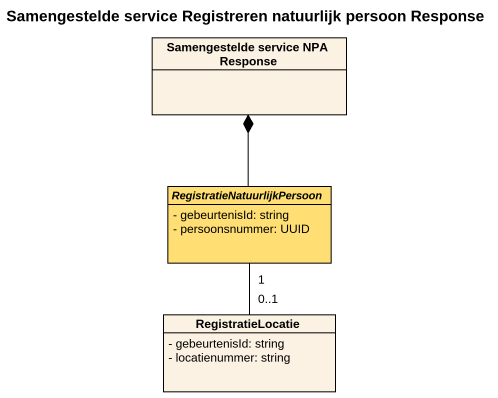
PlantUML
@startuml
title Samengestelde service Registreren natuurlijk persoon Response
hide circle
hide empty members
skinparam classAttributeIconSize 0
class "Samengestelde service NPA Response" as Samengestelde_service_NPA
abstract class RegistratieNatuurlijkPersoon #FFDE73 {
  - gebeurtenisId: string
  - persoonsnummer: UUID
}
class RegistratieLocatie {
  - gebeurtenisId: string
  - locatienummer: string
}
RegistratieNatuurlijkPersoon -up-* Samengestelde_service_NPA
RegistratieNatuurlijkPersoon "1" -- "0..1" RegistratieLocatie
@enduml
